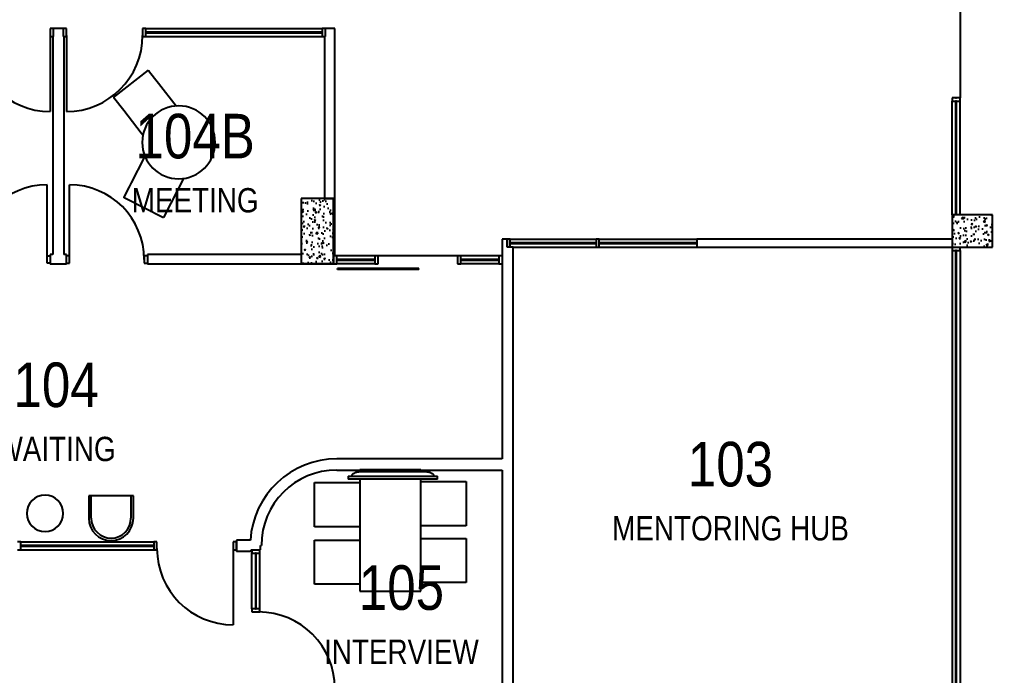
# Model space of a CAD drawing. Extents: x 76832 to 156531, y -2955 to 55954.
# Drawn here: x 111490 to 123496, y 20898 to 28994 of the extents above; entities that cross this region are included whole.
import ezdxf

# ---------------------------------------------------------------- set-up
doc = ezdxf.new("R2010")
doc.units = 0
doc.header["$MEASUREMENT"] = 0
for name, color, linetype in [('A-Column__Concrete', 7, 'CONTINUOUS'), ('A-DOOR', 160, 'CONTINUOUS'), ('A-Furniture', 252, 'CONTINUOUS'), ('A-Hatch__Concrete', 252, 'CONTINUOUS'), ('A-Text__Primary Room', 6, 'CONTINUOUS'), ('A-Wall__Brick', 6, 'CONTINUOUS'), ('A-Window', 4, 'CONTINUOUS')]:
    doc.layers.add(name, color=color, linetype=linetype)
doc.styles.add('Arial Narrow', font='ARIALN.TTF', dxfattribs={"height": 750})
pattern_1 = [(50, (139339.66, 65471.27), (182.18467, -15.9391), [19.05, -209.55]), (355, (139339.66, 65471.27), (-35.2434, 191.05685), [15.24, -167.6406]), (100.45144, (139354.85, 65469.94), (146.94125, 175.11775), [16.19, -178.09024]), (46.1842, (139339.66, 65522.07), (271.079, -42.0423), [28.575, -314.325]), (96.63556, (139362.25, 65518.57), (237.4041, 247.4261), [24.285, -267.1356]), (351.18415, (139339.66, 65522.07), (237.4041, 247.4261), [22.86, -251.4597]), (21, (139365.06, 65509.37), (151.6144, -102.2652), [19.05, -209.55]), (326, (139365.06, 65509.37), (61.802, 184.188), [15.24, -167.64]), (71.45144, (139377.7, 65500.85), (213.4164, 81.9228), [16.19, -178.08994]), (37.5, (139339.665, 65471.27), (3.0886, 84.55504), [0, -165.608, 0, -170.18, 0, -168.275]), (7.5, (139339.665, 65471.27), (66.81966, 100.18057), [0, -97.028, 0, -161.798, 0, -64.135]), (327.5, (139283.02, 65471.27), (135.5906, -5.72874), [0, -63.5, 0, -198.12, 0, -262.89]), (317.5, (139257.62, 65471.27), (148.12918, 25.4265), [0, -82.55, 0, -131.572, 0, -186.69])]

msp = doc.modelspace()

# ---------------------------------------------------------------- hatches: boundary and pattern name
at = {"layer": 'A-Hatch__Concrete'}
h = msp.add_hatch(dxfattribs=at)
h.set_pattern_fill('AR-CONC', color=256, style=0)
h.set_pattern_definition(pattern_1)
h.paths.add_polyline_path([(115366, 26083), (115366, 26783), (114966, 26783), (114966, 25983), (115366, 25983), (115366, 26078)])
h = msp.add_hatch(dxfattribs=at)
h.set_pattern_fill('AR-CONC', color=256, style=0)
h.set_pattern_definition(pattern_1)
h.paths.add_polyline_path([(123496, 26583), (122996, 26583), (122996, 26183), (123496, 26183)])

# ---------------------------------------------------------------- linework, layer by layer
at = {"layer": 'A-Column__Concrete'}
for p, q in [((115265, 26783), (114966, 26783)), ((114966, 26783), (114966, 25983)), ((115366, 26783), (115265, 26783)), ((115366, 26083), (115366, 26783)), ((122996, 26583), (122996, 26183)), ((123496, 26583), (122996, 26583)), ((123496, 26183), (123496, 26583)), ((122996, 26183), (123496, 26183)), ((115366, 25983), (115366, 26083)), ((114966, 25983), (115366, 25983))]:
    msp.add_line(p, q, dxfattribs=at)
at = {"layer": 'A-DOOR'}
for p, q in [((123096, 30838), (123096, 28028)), ((111871, 28798), (111871, 27858)), ((112069, 28798), (112069, 27858)), ((111831, 26034), (111831, 26954)), ((112109, 26034), (112109, 26954)), ((111831, 26078), (111871, 26078)), ((111831, 25988), (111831, 26078)), ((112109, 26078), (112069, 26078)), ((112109, 25988), (112109, 26078)), ((113069, 26078), (113029, 26078)), ((113029, 26078), (113029, 25988)), ((116896, 26078), (115916, 26078)), ((111871, 25988), (111831, 25988)), ((112069, 25988), (112109, 25988)), ((113029, 25988), (113069, 25988)), ((115416, 25908), (115416, 25920)), ((116416, 25920), (115416, 25920)), ((116416, 25908), (115416, 25908)), ((116416, 25908), (116416, 25920)), ((114127, 22465), (114127, 21525))]:
    msp.add_line(p, q, dxfattribs=at)
at = {"layer": 'A-DOOR', "color": 252}
for centre, radius, start, end in [((111871, 28798), 940, 180, 270), ((112069, 28798), 940, 270, 0), ((111831, 26034), 920, 90, 180), ((112109, 26034), 920, 0, 90), ((114127, 22465), 940, 180, 270), ((114441, 20743), 940, 0, 90)]:
    msp.add_arc(centre, radius, start, end, dxfattribs=at)
at = {"layer": 'A-Furniture'}
for p, q in [((112650, 28032), (113081, 28368)), ((113081, 28368), (113082, 28366)), ((113082, 28366), (113113, 28327)), ((113113, 28327), (113174, 28249)), ((113174, 28249), (113207, 28207)), ((113207, 28207), (113423, 27930)), ((112652, 28030), (112650, 28032)), ((112683, 27991), (112652, 28030)), ((112743, 27913), (112683, 27991)), ((112776, 27871), (112743, 27913)), ((112993, 27593), (112776, 27871)), ((113423, 27930), (113426, 27926)), ((113014, 27567), (112993, 27593)), ((112873, 26977), (113033, 27291)), ((113033, 27291), (113040, 27306)), ((113514, 27033), (113359, 26729)), ((112804, 26842), (112848, 26930)), ((112848, 26930), (112873, 26977)), ((112780, 26795), (112781, 26798)), ((113266, 26547), (112780, 26795)), ((112781, 26798), (112804, 26842)), ((113335, 26682), (113290, 26594)), ((113359, 26729), (113335, 26682)), ((113290, 26594), (113268, 26550)), ((116518, 23413), (115676, 23413)), ((115691, 23438), (115691, 23413)), ((116441, 23438), (115691, 23438)), ((116441, 23438), (115691, 23438)), ((115691, 23438), (115691, 23413)), ((116441, 23413), (116441, 23438)), ((116441, 23413), (116441, 23438)), ((115546, 23360), (116649, 23360)), ((115546, 23360), (115546, 23322)), ((116649, 23322), (115546, 23322)), ((115596, 23360), (115596, 23370)), ((115612, 23393), (115641, 23406)), ((115691, 23322), (115691, 21938)), ((115691, 23322), (115691, 21938)), ((116441, 21938), (116441, 23322)), ((116441, 21938), (116441, 23322)), ((116553, 23406), (116583, 23393)), ((116598, 23370), (116598, 23360)), ((116649, 23322), (116649, 23360)), ((115132, 23280), (115135, 23280)), ((115132, 22734), (115132, 23280)), ((115135, 23280), (115184, 23280)), ((115184, 23280), (115283, 23280)), ((115283, 23280), (115336, 23280)), ((115336, 23280), (115689, 23280)), ((115689, 23280), (115691, 23280)), ((116441, 23291), (116446, 23291)), ((116446, 23291), (116798, 23291)), ((116798, 23291), (116852, 23291)), ((116852, 23291), (116950, 23291)), ((116950, 23291), (117000, 23291)), ((117000, 23291), (117003, 23291)), ((117003, 23291), (117003, 22745)), ((112346, 23114), (112346, 22839)), ((112896, 23114), (112346, 23114)), ((112346, 23114), (112346, 22839)), ((112896, 23114), (112346, 23114)), ((112376, 22839), (112376, 23114)), ((112866, 23114), (112866, 22839)), ((112896, 22839), (112896, 23114)), ((112896, 22839), (112896, 23114)), ((115135, 22734), (115132, 22734)), ((115184, 22734), (115135, 22734)), ((115283, 22734), (115184, 22734)), ((115336, 22734), (115283, 22734)), ((115689, 22734), (115336, 22734)), ((115691, 22734), (115689, 22734)), ((116446, 22745), (116441, 22745)), ((116798, 22745), (116446, 22745)), ((116852, 22745), (116798, 22745)), ((116950, 22745), (116852, 22745)), ((117000, 22745), (116950, 22745)), ((117003, 22745), (117000, 22745)), ((116441, 22591), (116446, 22591)), ((116446, 22591), (116798, 22591)), ((116798, 22591), (116852, 22591)), ((116852, 22591), (116950, 22591)), ((116950, 22591), (117000, 22591)), ((117000, 22591), (117003, 22591)), ((117003, 22591), (117003, 22045)), ((115132, 22570), (115135, 22570)), ((115132, 22024), (115132, 22570)), ((115135, 22570), (115184, 22570)), ((115184, 22570), (115283, 22570)), ((115283, 22570), (115336, 22570)), ((115336, 22570), (115689, 22570)), ((115689, 22570), (115691, 22570)), ((115135, 22024), (115132, 22024)), ((115184, 22024), (115135, 22024)), ((115283, 22024), (115184, 22024)), ((115336, 22024), (115283, 22024)), ((115689, 22024), (115336, 22024)), ((115691, 22024), (115689, 22024)), ((116446, 22045), (116441, 22045)), ((116798, 22045), (116446, 22045)), ((116852, 22045), (116798, 22045)), ((116950, 22045), (116852, 22045)), ((117000, 22045), (116950, 22045)), ((117003, 22045), (117000, 22045)), ((115691, 21938), (116441, 21938)), ((115691, 21938), (116441, 21938))]:
    msp.add_line(p, q, dxfattribs=at)
for centre, radius, start, end in [((113455, 27478), 450, 0, 180), ((113455, 27478), 450, 180, 0), ((111806, 22899), 225, 0, 180), ((111806, 22899), 225, 0, 180), ((111806, 22899), 225, 180, 0), ((111806, 22899), 225, 180, 0), ((112621, 22839), 275, 180, 0), ((112621, 22839), 275, 180, 0), ((112621, 22839), 245, 180, 0)]:
    msp.add_arc(centre, radius, start, end, dxfattribs=at)
for points in [[(115641, 23406), (115646, 23408), (115658, 23412), (115670, 23413), (115676, 23413)], [(116518, 23413), (116524, 23413), (116536, 23412), (116548, 23408), (116553, 23406)]]:
    msp.add_open_spline(points, degree=3, dxfattribs=at)
for points, knots in [([(115596, 23370), (115596, 23372), (115597, 23376), (115599, 23381), (115601, 23384), (115602, 23386), (115603, 23387), (115604, 23388), (115606, 23390), (115608, 23392), (115610, 23393), (115612, 23393)], [0, 0, 0, 0, 0.2, 0.4, 0.55, 0.5875, 0.625, 0.7, 0.775, 0.85, 1, 1, 1, 1]), ([(116583, 23393), (116584, 23393), (116588, 23391), (116591, 23387), (116594, 23384), (116596, 23381), (116597, 23376), (116598, 23372), (116598, 23370)], [-1, -1, -1, -1, -0.8, -0.6, -0.5, -0.4, -0.2, 0, 0, 0, 0])]:
    msp.add_open_spline(points, degree=3, knots=knots, dxfattribs=at)
at = {"layer": 'A-Wall__Brick'}
for p, q in [((112029, 28883), (111911, 28883)), ((115265, 28783), (115265, 28883)), ((115383, 28883), (115265, 28883)), ((115383, 26078), (115383, 28883)), ((111901, 28783), (111901, 26093)), ((112039, 28783), (112039, 26093)), ((115255, 28783), (115255, 26783)), ((115265, 28783), (115255, 28783)), ((115255, 26783), (115366, 26783)), ((115366, 26783), (115366, 26083)), ((117506, 26283), (117446, 26283)), ((117446, 26283), (117446, 23572)), ((117506, 26183), (117506, 26283)), ((117582, 26183), (117506, 26183)), ((117582, 20284), (117582, 26183)), ((122996, 26283), (119847, 26283)), ((119847, 26283), (119847, 26183)), ((119847, 26183), (122996, 26183)), ((111871, 26093), (111871, 26083)), ((111901, 26093), (111871, 26093)), ((111871, 26083), (111871, 25983)), ((112069, 26093), (112039, 26093)), ((112069, 26083), (112069, 26093)), ((112069, 25983), (112069, 26083)), ((113069, 26093), (113069, 26083)), ((114966, 26093), (113069, 26093)), ((113069, 26083), (113069, 25983)), ((111871, 25983), (111871, 25973)), ((112069, 25973), (111871, 25973)), ((112069, 25973), (112069, 25983)), ((113069, 25983), (113069, 25973)), ((115366, 25973), (113069, 25973)), ((117446, 23572), (115406, 23572)), ((115406, 23434), (117446, 23434)), ((117446, 23434), (117446, 20027)), ((114167, 22569), (114167, 22559)), ((114339, 22569), (114167, 22569)), ((114167, 22559), (114167, 22441)), ((114167, 22450), (114167, 22550)), ((114465, 22450), (114465, 22503)), ((114465, 22503), (114475, 22503)), ((114167, 22441), (114167, 22431)), ((114347, 22431), (114167, 22431)), ((114347, 22450), (114465, 22450)), ((114347, 22441), (114347, 22450)), ((114347, 22441), (114347, 22431))]:
    msp.add_line(p, q, dxfattribs=at)
at = {"layer": 'A-Wall__Brick', "extrusion": (0, 0, -1)}
for p, q in [((111911, 28783), (111911, 28883)), ((112029, 28883), (112029, 28783)), ((117506, 26283), (117506, 26183))]:
    msp.add_line(p, q, dxfattribs=at)
at = {"layer": 'A-Wall__Brick', "flags": 128}
for points in [[(111901, 28783), (111911, 28783)], [(112039, 28783), (112029, 28783)]]:
    msp.add_lwpolyline(points, dxfattribs=at)
at = {"layer": 'A-Wall__Brick'}
for radius, end in [(1069, 176.4829), (931, 180)]:
    msp.add_arc((115406, 22503), radius, 90, end, dxfattribs=at)
at = {"layer": 'A-Window', "extrusion": (0, 0, -1)}
for p, q in [((111911, 28883), (111871, 28883)), ((111871, 28883), (111871, 28783)), ((112069, 28883), (112029, 28883)), ((112069, 28783), (112069, 28883)), ((113049, 28883), (113009, 28883)), ((113009, 28883), (113009, 28783)), ((113049, 28783), (113049, 28883)), ((111871, 28783), (111911, 28783)), ((112029, 28783), (112069, 28783)), ((113009, 28783), (113049, 28783)), ((122996, 28028), (122996, 27988)), ((123096, 28028), (122996, 28028)), ((122996, 27988), (123096, 27988)), ((123096, 27988), (123096, 28028)), ((117546, 26283), (117506, 26283)), ((117546, 26183), (117546, 26283)), ((118644, 26283), (118604, 26283)), ((118604, 26283), (118604, 26183)), ((118604, 26183), (118644, 26183)), ((118644, 26183), (118644, 26283)), ((122996, 26183), (122996, 26143)), ((123096, 26143), (123096, 26183)), ((115916, 26078), (115876, 26078)), ((115876, 26078), (115876, 25978)), ((115916, 25978), (115916, 26078)), ((116936, 26078), (116896, 26078)), ((116896, 26078), (116896, 25978)), ((116936, 25978), (116936, 26078)), ((117446, 26078), (117406, 26078)), ((117406, 26078), (117406, 25978)), ((122996, 26143), (123096, 26143)), ((115876, 25978), (115916, 25978)), ((116896, 25978), (116936, 25978)), ((117406, 25978), (117446, 25978)), ((111505, 22550), (111465, 22550)), ((111505, 22450), (111505, 22550)), ((113187, 22550), (113147, 22550)), ((113147, 22550), (113147, 22450)), ((113187, 22450), (113187, 22550)), ((111465, 22450), (111505, 22450)), ((113147, 22450), (113187, 22450)), ((114356, 21723), (114356, 21683)), ((114456, 21723), (114356, 21723)), ((114356, 21683), (114456, 21683)), ((114456, 21683), (114456, 21723))]:
    msp.add_line(p, q, dxfattribs=at)
at = {"layer": 'A-Window'}
for p, q in [((113049, 28883), (115225, 28883)), ((115225, 28838), (113049, 28838)), ((113049, 28838), (113049, 28828)), ((113049, 28828), (115225, 28828)), ((115265, 28883), (115225, 28883)), ((115225, 28883), (115225, 28783)), ((115225, 28828), (115225, 28838)), ((113049, 28783), (115225, 28783)), ((115225, 28783), (115265, 28783)), ((122996, 26583), (122996, 27988)), ((123041, 28028), (123051, 28028)), ((123041, 27988), (123041, 26583)), ((123051, 27988), (123041, 27988)), ((123051, 26583), (123051, 27988)), ((123096, 26583), (123096, 27988)), ((117546, 26283), (118604, 26283)), ((118604, 26238), (117546, 26238)), ((117546, 26238), (117546, 26228)), ((117546, 26228), (118604, 26228)), ((117582, 26183), (118604, 26183)), ((118604, 26228), (118604, 26238)), ((118644, 26283), (119847, 26283)), ((119847, 26238), (118644, 26238)), ((118644, 26238), (118644, 26228)), ((118644, 26228), (119847, 26228)), ((118644, 26183), (119847, 26183)), ((119847, 26228), (119847, 26238)), ((115406, 26078), (115366, 26078)), ((115366, 26078), (115366, 25978)), ((115876, 26078), (115406, 26078)), ((115406, 25978), (115406, 26078)), ((117406, 26078), (116936, 26078)), ((122996, 26143), (122996, 24763)), ((123051, 26143), (123041, 26143)), ((123041, 26143), (123041, 24763)), ((123051, 24763), (123051, 26143)), ((123096, 26143), (123096, 24763)), ((115366, 25978), (115406, 25978)), ((115876, 26033), (115406, 26033)), ((115406, 26033), (115406, 26023)), ((115406, 26023), (115876, 26023)), ((115876, 25978), (115406, 25978)), ((115876, 26023), (115876, 26033)), ((117406, 26033), (116936, 26033)), ((116936, 26033), (116936, 26023)), ((116936, 26023), (117406, 26023)), ((117406, 25978), (116936, 25978)), ((117406, 26023), (117406, 26033)), ((122996, 24763), (122996, 23343)), ((123051, 24763), (123041, 24763)), ((123041, 24763), (123041, 23343)), ((123041, 24763), (123051, 24763)), ((123051, 23343), (123051, 24763)), ((123096, 24763), (123096, 23343)), ((122996, 23343), (122996, 21923)), ((123041, 23343), (123051, 23343)), ((123051, 23343), (123041, 23343)), ((123041, 23343), (123041, 21923)), ((123051, 21923), (123051, 23343)), ((123096, 23343), (123096, 21923)), ((111505, 22550), (113147, 22550)), ((113147, 22505), (111505, 22505)), ((111505, 22505), (111505, 22495)), ((111505, 22495), (113147, 22495)), ((113147, 22495), (113147, 22505)), ((114167, 22550), (114127, 22550)), ((114127, 22550), (114127, 22450)), ((111505, 22450), (113147, 22450)), ((114127, 22450), (114167, 22450)), ((114356, 22450), (114356, 22410)), ((114356, 21723), (114356, 22410)), ((114356, 22410), (114456, 22410)), ((114401, 22410), (114401, 21723)), ((114411, 22410), (114401, 22410)), ((114411, 21723), (114411, 22410)), ((114456, 22410), (114456, 22450)), ((114456, 21723), (114456, 22410)), ((122996, 21923), (122996, 20543)), ((123051, 21923), (123041, 21923)), ((123041, 21923), (123041, 20543)), ((123041, 21923), (123051, 21923)), ((123051, 20543), (123051, 21923)), ((123096, 21923), (123096, 20543)), ((114401, 21723), (114411, 21723))]:
    msp.add_line(p, q, dxfattribs=at)

# ---------------------------------------------------------------- texts
at = {"layer": 'A-Text__Primary Room', "char_height": 750, "attachment_point": 2, "style": 'Arial Narrow'}
for s, insert, width in [('{\\H0.73333x;104B\\P\\H0.54546x;MEETING}', (113658, 27830), 2870), ('{\\H0.73333x;104\\P\\H0.54546x;WAITING}', (111942, 24761), 2870), ('{\\H0.73333x;103\\P\\H0.54546x;MENTORING HUB}', (120263, 23782), 3339.07), ('{\\H0.73333x;105\\P\\H0.54546x;INTERVIEW}', (116203, 22259), 2870)]:
    msp.add_mtext(s, dxfattribs=dict(at, insert=insert, width=width))

doc.saveas('drawing.dxf')
